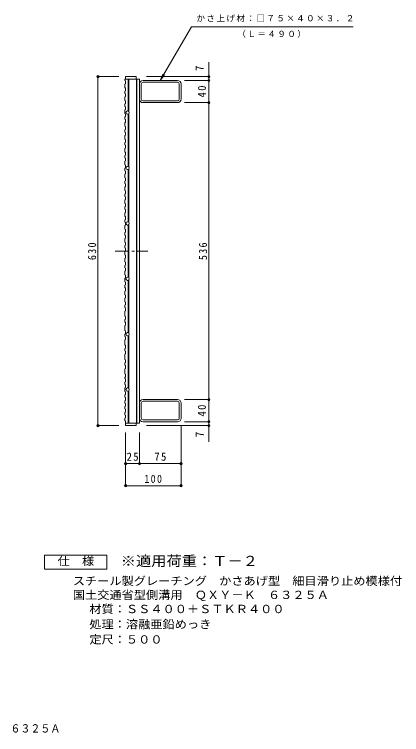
# Model space of a CAD drawing. Units: millimetres, scale not verified. Extents: x -577 to 819, y -690 to 648.
# Drawn here: x 121 to 819, y -690 to 610 of the extents above; entities that cross this region are included whole.
import ezdxf
from ezdxf.enums import TextEntityAlignment as Align

# ---------------------------------------------------------------- set-up
doc = ezdxf.new("R2010")
doc.units = ezdxf.units.MM
doc.header["$LTSCALE"] = 5
doc.header["$PDMODE"] = 32
doc.header["$PDSIZE"] = 4
doc.linetypes.add('CHAIN1', pattern=[8, 5, -1, 1, -1])
for name, color, linetype, lineweight in [('A-1_ピット', 2, 'Continuous', 9), ('A-2_蓋', 3, 'Continuous', 9), ('A-4_寸法', 7, 'Continuous', 9), ('A-5_仕様文', 7, 'Continuous', 9), ('F-4_F-4ﾚｲﾔ', 2, 'Continuous', 9)]:
    doc.layers.add(name, color=color, linetype=linetype, lineweight=lineweight)
doc.layers.add('F-5_F-5ﾚｲﾔ', color=2, linetype='Continuous')
doc.styles.add('ＭＳ ゴシック', font='')
doc.styles.get('ＭＳ ゴシック').set_extended_font_data('MS Gothic')

msp = doc.modelspace()

# ---------------------------------------------------------------- linework, layer by layer
at = {"layer": 'A-1_ピット'}
for p, q in [((349.822, 457.17), (349.822, 484.37)), ((415.221, 487.57), (353.021, 487.57)), ((415.222, 490.77), (353.022, 490.77)), ((418.422, 457.17), (418.422, 484.37)), ((421.621, 457.17), (421.621, 484.37)), ((353.022, 453.97), (415.221, 453.97)), ((415.222, 450.77), (353.022, 450.77)), ((415.222, -85.23), (353.022, -85.23)), ((353.022, -88.43), (415.221, -88.43)), ((349.822, -91.63), (349.822, -118.83)), ((418.422, -91.63), (418.422, -118.83)), ((421.621, -91.63), (421.621, -118.83)), ((415.221, -122.03), (353.021, -122.03)), ((415.222, -125.23), (353.022, -125.23))]:
    msp.add_line(p, q, dxfattribs=at)
for centre, radius, start, end in [((353.022, 484.37), 6.4, 90, 180), ((353.021, 484.37), 3.2, 90, 180), ((415.221, 484.37), 3.2, 0, 90), ((415.222, 484.37), 6.4, 0, 90), ((353.022, 457.17), 6.4, 180, 270), ((353.022, 457.17), 3.2, 180, 270), ((415.221, 457.17), 3.2, 270, 0), ((415.222, 457.17), 6.4, 270, 0), ((353.022, -91.63), 6.4, 90, 180), ((353.022, -91.63), 3.2, 90, 180), ((415.221, -91.63), 3.2, 0, 90), ((415.222, -91.63), 6.4, 0, 90), ((353.022, -118.83), 6.4, 180, 270), ((353.021, -118.83), 3.2, 180, 270), ((415.221, -118.83), 3.2, 270, 0), ((415.222, -118.83), 6.4, 270, 0)]:
    msp.add_arc(centre, radius, start, end, dxfattribs=at)
at = {"layer": 'A-2_蓋'}
for p, q in [((321.622, 497.77), (340.622, 497.77)), ((321.622, 497.77), (321.622, 493.27)), ((340.622, 497.77), (340.622, 493.27)), ((320.122, 490.435), (320.122, 493.27)), ((321.622, 493.27), (320.122, 493.27)), ((320.122, 484.299), (321.622, 484.81)), ((321.622, 493.27), (346.622, 493.27)), ((326.122, 493.27), (326.122, 435.598)), ((327.122, 493.27), (327.122, 435.006)), ((341.122, 493.27), (341.122, -127.73)), ((342.122, 493.27), (342.122, -127.73)), ((346.622, 493.27), (346.622, -127.73)), ((320.122, 471.616), (321.622, 472.127)), ((321.622, 477.24), (321.622, 472.127)), ((320.122, 461.072), (321.622, 461.584)), ((320.122, 448.389), (321.622, 448.901)), ((321.622, 454.014), (321.622, 448.901)), ((320.122, 437.846), (321.622, 438.357)), ((321.622, 430.787), (321.622, 425.674)), ((326.122, 429.942), (326.122, 335.598)), ((327.122, 430.534), (327.122, 335.006)), ((320.122, 425.163), (321.622, 425.674)), ((320.122, 414.62), (321.622, 415.131)), ((321.622, 407.561), (321.622, 402.448)), ((320.122, 401.937), (321.622, 402.448)), ((320.122, 391.393), (321.622, 391.905)), ((321.622, 397.018), (321.622, 391.905)), ((320.122, 378.71), (321.622, 379.221)), ((321.622, 384.335), (321.622, 379.221)), ((320.122, 368.167), (321.622, 368.678)), ((321.622, 373.791), (321.622, 368.678)), ((320.122, 355.484), (321.622, 355.995)), ((321.622, 361.108), (321.622, 355.995)), ((320.122, 344.94), (321.622, 345.452)), ((321.622, 350.565), (321.622, 345.452)), ((320.122, 332.257), (321.622, 332.769)), ((321.622, 337.882), (321.622, 332.769)), ((321.622, 327.338), (321.622, 322.225)), ((326.122, 329.942), (326.122, 235.598)), ((327.122, 330.534), (327.122, 235.006)), ((320.122, 321.714), (321.622, 322.225)), ((321.622, 314.655), (321.622, 309.542)), ((320.122, 309.031), (321.622, 309.542)), ((321.622, 304.112), (321.622, 298.999)), ((320.122, 298.487), (321.622, 298.999)), ((320.122, 285.804), (321.622, 286.316)), ((321.622, 291.429), (321.622, 286.316)), ((320.122, 275.261), (321.622, 275.773)), ((321.622, 280.886), (321.622, 275.773)), ((320.122, 262.578), (321.622, 263.089)), ((321.622, 268.202), (321.622, 263.089)), ((320.122, 252.035), (321.622, 252.546)), ((321.622, 257.659), (321.622, 252.546)), ((320.122, 239.351), (321.622, 239.863)), ((321.622, 244.976), (321.622, 239.863)), ((321.622, 234.433), (321.622, 229.32)), ((320.122, 228.808), (321.622, 229.32)), ((321.622, 221.75), (321.622, 216.636)), ((326.122, 229.942), (326.122, 135.598)), ((327.122, 230.534), (327.122, 135.006)), ((320.122, 216.125), (321.622, 216.636)), ((321.622, 211.206), (321.622, 206.093)), ((320.122, 205.582), (321.622, 206.093)), ((321.622, 198.523), (321.622, 193.41)), ((320.122, 192.899), (321.622, 193.41)), ((320.122, 182.355), (321.622, 182.867)), ((321.622, 187.98), (321.622, 182.867)), ((320.122, 169.672), (321.622, 170.184)), ((321.622, 175.297), (321.622, 170.184)), ((320.122, 156.989), (321.622, 157.5)), ((321.622, 162.614), (321.622, 157.5)), ((320.122, 146.446), (321.622, 146.957)), ((321.622, 152.07), (321.622, 146.957)), ((320.122, 133.763), (321.622, 134.274)), ((327.122, 130.534), (327.122, 35.006)), ((320.122, 121.079), (321.622, 121.591)), ((321.622, 126.704), (321.622, 121.591)), ((326.122, 129.942), (326.122, 35.598)), ((320.122, 110.536), (321.622, 111.048)), ((321.622, 116.161), (321.622, 111.048)), ((320.122, 97.853), (321.622, 98.364)), ((320.122, 85.17), (321.622, 85.681)), ((321.622, 90.794), (321.622, 85.681)), ((321.622, 80.251), (321.622, 75.138)), ((320.122, 74.627), (321.622, 75.138)), ((320.122, 59.129), (321.622, 59.64)), ((320.122, 48.586), (321.622, 49.097)), ((320.122, 33.088), (321.622, 33.599)), ((326.122, 29.942), (326.122, -64.402)), ((327.122, 30.534), (327.122, -64.994)), ((320.122, 22.545), (321.622, 23.056)), ((320.122, 7.047), (321.622, 7.558)), ((320.122, -3.496), (321.622, -2.985)), ((320.122, -18.994), (321.622, -18.483)), ((320.122, -29.537), (321.622, -29.026)), ((320.122, -45.035), (321.622, -44.524)), ((320.122, -45.035), (320.122, -47.419)), ((320.122, -47.419), (321.622, -47.93)), ((321.622, -47.93), (321.622, -53.043)), ((320.122, -53.554), (321.622, -53.043)), ((320.122, -64.098), (321.622, -63.586)), ((320.122, -64.098), (320.122, -70.645)), ((321.622, -58.473), (321.622, -63.586)), ((320.122, -70.645), (321.622, -71.156)), ((320.122, -76.781), (321.622, -76.269)), ((321.622, -71.156), (321.622, -76.269)), ((326.122, -70.058), (326.122, -127.73)), ((327.122, -69.466), (327.122, -127.73)), ((320.122, -87.324), (321.622, -86.813)), ((321.622, -81.699), (321.622, -86.813)), ((320.122, -97.867), (321.622, -97.356)), ((321.622, -92.243), (321.622, -97.356)), ((321.622, -102.786), (321.622, -107.899)), ((320.122, -108.41), (321.622, -107.899)), ((321.622, -113.329), (321.622, -118.442)), ((320.122, -118.953), (321.622, -118.442)), ((320.122, -118.953), (320.122, -123.361)), ((320.122, -123.361), (321.622, -123.872)), ((321.622, -123.872), (321.622, -132.23)), ((321.622, -127.73), (346.622, -127.73)), ((340.622, -127.73), (340.622, -132.23)), ((321.622, -132.23), (340.622, -132.23))]:
    msp.add_line(p, q, dxfattribs=at)
at = {"layer": 'A-2_蓋', "linetype": 'CHAIN1'}
msp.add_line((302.652, 182.77), (361.624, 182.77), dxfattribs=at)
at = {"layer": 'A-2_蓋'}
for points in [[(320.122, 490.435), (321.622, 489.923), (321.622, 484.81)], [(320.122, 484.299), (320.122, 477.751), (321.622, 477.24)], [(320.122, 471.616), (320.122, 467.208), (321.622, 466.697), (321.622, 461.584)], [(320.122, 461.072), (320.122, 454.525), (321.622, 454.014)], [(320.122, 448.389), (320.122, 443.982), (321.622, 443.471), (321.622, 438.357)], [(320.122, 437.846), (320.122, 431.299), (321.622, 430.787)], [(320.122, 425.163), (320.122, 420.755), (321.622, 420.244), (321.622, 415.131)], [(320.122, 414.62), (320.122, 408.072), (321.622, 407.561)], [(320.122, 401.937), (320.122, 397.529), (321.622, 397.018)], [(320.122, 391.393), (320.122, 384.846), (321.622, 384.335)], [(320.122, 378.71), (320.122, 374.303), (321.622, 373.791)], [(320.122, 368.167), (320.122, 361.619), (321.622, 361.108)], [(320.122, 355.484), (320.122, 351.076), (321.622, 350.565)], [(320.122, 344.94), (320.122, 338.393), (321.622, 337.882)], [(320.122, 332.257), (320.122, 327.85), (321.622, 327.338)], [(320.122, 321.714), (320.122, 315.167), (321.622, 314.655)], [(320.122, 309.031), (320.122, 304.623), (321.622, 304.112)], [(320.122, 298.487), (320.122, 291.94), (321.622, 291.429)], [(320.122, 285.804), (320.122, 281.397), (321.622, 280.886)], [(320.122, 275.261), (320.122, 268.714), (321.622, 268.202)], [(320.122, 262.578), (320.122, 258.171), (321.622, 257.659)], [(320.122, 252.035), (320.122, 245.487), (321.622, 244.976)], [(320.122, 239.351), (320.122, 234.944), (321.622, 234.433)], [(320.122, 228.808), (320.122, 222.261), (321.622, 221.75)], [(320.122, 216.125), (320.122, 211.718), (321.622, 211.206)], [(320.122, 205.582), (320.122, 199.034), (321.622, 198.523)], [(320.122, 192.899), (320.122, 188.491), (321.622, 187.98)], [(320.122, 182.355), (320.122, 175.808), (321.622, 175.297)], [(320.122, 169.672), (320.122, 163.125), (321.622, 162.614)], [(320.122, 156.989), (320.122, 152.582), (321.622, 152.07)], [(320.122, 146.446), (320.122, 139.898), (321.622, 139.387), (321.622, 134.274)], [(320.122, 133.763), (320.122, 127.215), (321.622, 126.704)], [(320.122, 121.079), (320.122, 116.672), (321.622, 116.161)], [(320.122, 110.536), (320.122, 103.989), (321.622, 103.478), (321.622, 98.364)], [(320.122, 97.853), (320.122, 91.306), (321.622, 90.794)], [(320.122, 85.17), (320.122, 80.762), (321.622, 80.251)], [(320.122, 74.627), (320.122, 65.265), (321.622, 64.753), (321.622, 59.64)], [(320.122, 59.129), (320.122, 54.721), (321.622, 54.21), (321.622, 49.097)], [(320.122, 48.586), (320.122, 39.224), (321.622, 38.712), (321.622, 33.599)], [(320.122, 33.088), (320.122, 28.68), (321.622, 28.169), (321.622, 23.056)], [(320.122, 22.545), (320.122, 13.183), (321.622, 12.671), (321.622, 7.558)], [(320.122, 7.047), (320.122, 2.639), (321.622, 2.128), (321.622, -2.985)], [(320.122, -3.496), (320.122, -12.858), (321.622, -13.37), (321.622, -18.483)], [(320.122, -18.994), (320.122, -23.402), (321.622, -23.913), (321.622, -29.026)], [(320.122, -29.537), (320.122, -38.899), (321.622, -39.411), (321.622, -44.524)], [(320.122, -53.554), (320.122, -57.962), (321.622, -58.473)], [(320.122, -76.781), (320.122, -81.188), (321.622, -81.699)], [(320.122, -87.324), (320.122, -91.731), (321.622, -92.243)], [(320.122, -97.867), (320.122, -102.274), (321.622, -102.786)], [(320.122, -108.41), (320.122, -112.818), (321.622, -113.329)]]:
    msp.add_lwpolyline(points, dxfattribs=at)
for centre in [(325.122, 432.77), (325.122, 332.77), (325.122, 232.77), (325.122, 132.77), (325.122, 32.77), (325.122, -67.23)]:
    msp.add_circle(centre, 3, dxfattribs=at)
at = {"layer": 'A-4_寸法'}
for p, q in [((471.622, -161.656), (471.622, 524.046)), ((309.122, 497.77), (270.122, 497.77)), ((271.622, -132.23), (271.622, 497.77)), ((359.122, 497.77), (473.122, 497.77)), ((427.722, 490.77), (473.122, 490.77)), ((427.722, 450.77), (473.122, 450.77)), ((427.722, -85.23), (473.122, -85.23)), ((427.722, -125.23), (473.122, -125.23)), ((309.122, -132.23), (270.122, -132.23)), ((359.122, -132.23), (473.122, -132.23)), ((421.622, -131.33), (421.622, -242.378)), ((321.622, -144.73), (321.622, -242.378)), ((346.622, -144.73), (346.622, -202.378)), ((321.622, -200.878), (421.622, -200.878)), ((321.622, -240.878), (421.621, -240.878))]:
    msp.add_line(p, q, dxfattribs=at)
for p in [(271.622, 497.77), (471.622, 497.77), (471.622, 490.77), (471.622, 450.77), (471.622, -85.23), (471.622, -125.23), (271.622, -132.23), (471.622, -132.23), (321.622, -200.878), (346.622, -200.878), (421.622, -200.878), (321.622, -240.878), (421.621, -240.878)]:
    msp.add_point(p, dxfattribs=at)
at = {"layer": 'A-5_仕様文'}
for q in [(388.905, 502.319), (391.731, 500.687)]:
    msp.add_line((384.122, 490.77), q, dxfattribs=at)
msp.add_lwpolyline([(384.122, 490.77), (440.125, 587.77), (731.998, 587.77)], dxfattribs=at)
at = {"layer": 'F-4_F-4ﾚｲﾔ'}
msp.add_lwpolyline([(175.292, -391.212), (175.292, -366.211), (287.792, -366.211), (287.792, -391.212)], close=True, dxfattribs=at)

# ---------------------------------------------------------------- texts
at = {"layer": 'A-4_寸法', "color": 2, "style": 'ＭＳ ゴシック'}
for p in [(466.622, 507.776), (466.622, -153.121)]:
    msp.add_text('7', height=14.66, rotation=90, dxfattribs=at).set_placement(p, align=Align.BOTTOM_LEFT)
at = {"layer": 'A-4_寸法', "color": 2, "char_height": 14.66, "attachment_point": 7, "rotation": 90, "style": 'ＭＳ ゴシック'}
for s, insert in [('\\T1.27;\\W0.95;40', (466.622, 460.145)), ('\\T1.27;\\W0.9;630', (268.622, 166.52)), ('\\T1.27;\\W0.9;536', (468.622, 166.52)), ('\\T1.27;\\W0.95;40', (466.622, -115.855))]:
    msp.add_mtext(s, dxfattribs=dict(at, insert=insert))
at = {"layer": 'A-4_寸法', "color": 2, "char_height": 14.66, "attachment_point": 7, "style": 'ＭＳ ゴシック'}
for s, insert in [('\\T1.27;\\W0.95;25', (323.497, -195.878)), ('\\T1.27;\\W0.95;75', (373.497, -195.878)), ('\\T1.27;\\W0.9;100', (355.372, -235.878))]:
    msp.add_mtext(s, dxfattribs=dict(at, insert=insert))
at = {"layer": 'A-5_仕様文', "char_height": 11, "attachment_point": 7, "style": 'ＭＳ ゴシック'}
for s, insert in [('\\T1.17;かさ上げ材：□７５×４０×３．２', (449.311, 596.245)), ('\\T1.17;（Ｌ＝４９０）', (523.129, 567.697))]:
    msp.add_mtext(s, dxfattribs=dict(at, insert=insert))
at = {"layer": 'F-4_F-4ﾚｲﾔ', "style": 'ＭＳ ゴシック', "width": 1.1}
for s, p in [('仕\u3000様', (199.042, -388.712)), ('スチール製グレーチング\u3000かさあげ型\u3000細目滑り止め模様付', (226.337, -424.552)), ('国土交通省型側溝用\u3000ＱＸＹ－Ｋ\u3000６３２５Ａ', (226.337, -449.696)), ('材質：ＳＳ４００＋ＳＴＫＲ４００', (256.193, -475.171)), ('処理：溶融亜鉛めっき', (256.193, -502.671)), ('定尺：５００', (256.193, -530.172))]:
    msp.add_text(s, height=14.66, dxfattribs=at).set_placement(p, align=Align.BOTTOM_LEFT)
at = {"layer": 'F-5_F-5ﾚｲﾔ', "color": 3, "style": 'ＭＳ ゴシック', "width": 1.1}
msp.add_text('※適用荷重：Ｔ－２', height=18.33, dxfattribs=at).set_placement((312.792, -391.212), align=Align.BOTTOM_LEFT)
at = {"layer": 'F-5_F-5ﾚｲﾔ', "style": 'ＭＳ ゴシック', "width": 0.9}
msp.add_text('国土交通省型側溝用\u3000ＱＸＹ－Ｋ\u3000６３２５Ａ', height=14.66, dxfattribs=at).set_placement((-173.98, -690.751), align=Align.BOTTOM_LEFT)

doc.saveas('drawing.dxf')
